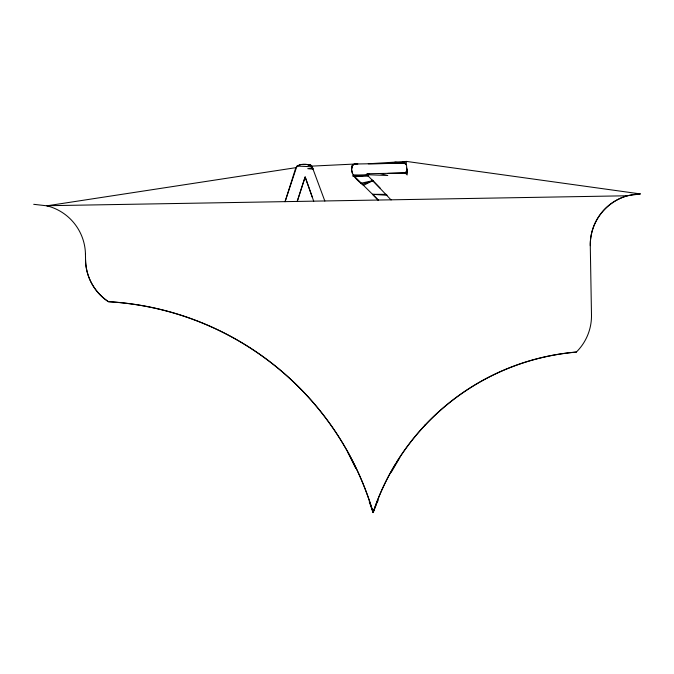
<?xml version="1.0" encoding="UTF-8"?>
<svg xmlns="http://www.w3.org/2000/svg" width="674" height="674" viewBox="0 0 674 674"><rect width="100%" height="100%" fill="white"/><g stroke="black" fill="none" stroke-linecap="round" stroke-linejoin="round"><path stroke-width="1.01" d="M406.81 168.163L406.953 170.775L404.779 173.024L367.145 173.74L366.858 174.684L380.144 188.08M378.392 200.136L363.513 185.35C357.675 180.666 349.427 174.288 352.207 165.745L353.58 164.405L355.51 164.009L404.139 163.175L406.102 164.405L406.607 165.989L407.18 174.979L405.158 172.847L407.02 171.988L406.473 171.154L406.885 169.477M351.718 169.182L352.182 165.812L353.53 164.431L355.51 164.009L311.809 166.124C307.327 163.479 299.264 163.192 295.852 167.674L285.051 201.737L296.568 167.127L297.124 166.04L300.132 164.742M406.447 161.415L368.299 163.79L404.729 163.243L406.102 164.397L406.447 161.415L640.3 193.918L627.14 195.772L46.894 205.722M351.845 167.16L351.752 167.801L352.182 165.812L353.58 164.405M353.783 176.083L353.252 174.903L352.729 176.099L354.65 176.546L363.513 185.35L372.823 180.699L391.089 199.951M350.505 457.006A293.552 293.552 0 0 1 373.11 512.585L376.218 504.944M377.01 503.074L378.173 500.201M296.568 167.127L297.124 166.04L312.146 166.79L313.014 169.132L307.757 168.685L312.601 168.02L312.82 168.618M391.282 472.23L399.741 457.747M404.779 173.024L407.02 171.988M367.145 173.74L367.322 175.147L353.252 174.903L354.65 176.546L368.282 176.116L366.858 174.684L369.352 173.707M362.46 184.305L372.823 180.699L372.124 180M360.809 183.252L372.823 180.699M33.717 204.315L46.919 205.823L295.852 167.674M354.65 176.546L367.322 175.147L353.875 175.695M354.617 164.085L357.835 163.967M387.845 173.387L404.139 172.881M302.373 164.532L307.858 164.523M378.704 173.547L380.987 173.504M372.553 194.331L386.194 194.356L387.07 195.266L372.553 194.331L378.114 200.144M366.858 174.684L387.777 175.501L379.968 173.521M307.1 164.49L310.798 165.172L307.1 164.49L310.798 165.172L312.601 168.02M405.158 172.847L407.079 173.058M394.913 162.131L405.268 163.462L404.956 161.507M309.063 164.641L311.809 166.124M310.04 164.852L312.146 166.79L324.843 201.054M404.729 163.243L406.102 164.405M403.035 161.625L404.139 163.175M311.38 165.585L312.382 167.278M347.818 452.355L355.67 468.186M369.251 501.785L373.101 512.552A234.838 234.838 0 0 1 395.638 463.864M312.298 197.187L305.111 176.917L297.192 201.526L305.179 176.917L313.722 201.248M352.35 173.353L351.769 170.48M396.733 462.086A234.838 234.838 0 0 1 576.27 352.131L576.253 352.03A234.838 234.838 0 0 0 373.093 512.484L373.11 512.585M85.446 254.216L85.564 260.122A50.887 50.887 0 0 0 108.447 301.741A293.552 293.552 0 0 1 350.017 456.079M46.919 205.823A50.879 50.879 0 0 1 85.463 254.317M590.298 245.665A50.879 50.879 0 0 1 640.3 193.918M576.27 352.131A50.879 50.879 0 0 0 591.486 314.969L590.281 245.563A50.887 50.887 0 0 1 627.14 195.772M85.547 260.021A50.879 50.879 0 0 0 108.43 301.64A293.552 293.552 0 0 1 373.093 512.484M425.243 424.991L424.73 425.538L425.243 424.991"/></g></svg>
